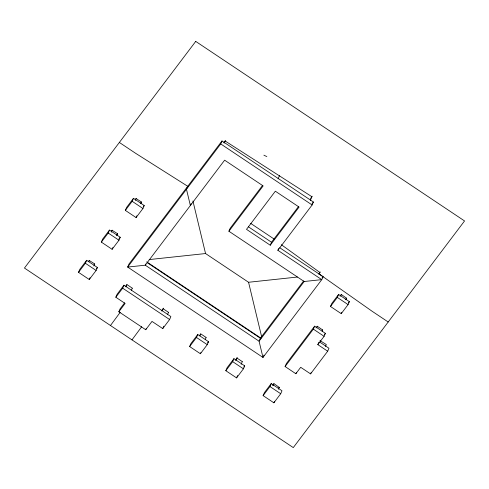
<?xml version="1.0" encoding="UTF-8"?>
<svg xmlns="http://www.w3.org/2000/svg" width="489" height="489" viewBox="0 0 489 489"><rect width="100%" height="100%" fill="white"/><g stroke="black" fill="none" stroke-linecap="round" stroke-linejoin="round"><path stroke-width="0.73" d="M78.521 272.336L79.793 269.366L86.645 260.301L97.397 267.483L96.125 270.448L89.273 279.519L78.521 272.336L85.373 263.265L86.645 260.301M88.753 261.719L89.316 260.399M101.357 242.116L102.629 239.145L109.481 230.081L120.233 237.263L118.961 240.227L112.109 249.298L101.357 242.116L108.21 233.045L109.481 230.081M93.845 265.973L94.695 263.993M89.273 279.519L90.037 277.734M111.303 232.159L112.152 230.178M125.337 210.38L126.608 207.415L133.46 198.345L144.212 205.527L142.941 208.497L136.089 217.562L125.337 210.38L132.183 201.315L133.46 198.345M116.682 235.753L117.531 233.773M112.109 249.298L112.873 247.513M135.282 200.429L136.131 198.448M140.942 203.363L141.504 202.043L136.089 198.546L135.233 199.683M136.089 217.562L136.853 215.783M118.839 311.768L125.117 303.455L115.82 297.245L117.091 294.274L123.943 285.209L170.875 316.554L169.604 319.525L162.751 328.59L152 321.407L145.722 329.72L118.839 311.768L120.111 308.797L124.597 302.862M115.82 297.245L122.672 288.18L123.943 285.209M126.052 286.633L126.902 284.653M131.425 290.221L132.274 288.247M145.777 264.005L145.27 265.191L127.666 267.073L128.937 264.103L221.994 140.96L313.394 202.006L312.123 204.97L277.868 250.301L321.78 279.629L262.972 357.447L127.666 267.073L220.722 143.925L221.994 140.96M187.739 186.291L186.468 189.255L190.368 205.502L191.132 203.724M224.262 143.057L225.398 140.416M145.722 329.72L146.229 328.535M162.232 310.796L163.363 308.156M167.605 314.39L168.454 312.41M162.751 328.59L163.772 326.218M279.769 247.752L323.052 276.658L321.78 279.629L304.176 281.511L228.901 231.242L230.172 228.271L262.605 185.355M189.64 346.548L190.912 343.578L197.764 334.513L208.516 341.695L207.244 344.666L200.392 353.73L189.64 346.548L196.492 337.483L197.764 334.513M199.867 335.937L200.716 333.956M205.246 339.525L206.095 337.544M200.392 353.73L200.9 352.545M278.088 178.833L279.574 175.368M270.252 245.215L299.085 207.061L275.338 191.205L246.505 229.353L270.252 245.215L271.523 242.244L298.528 206.517M225.82 370.711L227.092 367.74L233.944 358.675L244.696 365.858L243.424 368.828L236.572 377.893L225.82 370.711L232.672 361.646L233.944 358.675M277.868 250.301L278.632 248.522M236.046 360.1L237.183 357.459M310.344 200.38L312.129 196.223M241.144 364.348L242.275 361.713M236.572 377.893L237.593 375.521M303.608 280.979L260.344 338.229L259.072 341.2L262.972 357.447L263.993 355.069M263.113 395.625L264.39 392.655L271.236 383.59L281.994 390.766L280.717 393.737L273.871 402.802L263.113 395.625L269.965 386.554L271.236 383.59M319.048 274.567L320.179 271.933M273.064 385.668L273.913 383.688M285.093 366.536L286.371 363.565L314.629 326.169L325.381 333.351L324.109 336.322L317.826 344.629L327.685 351.212L310.558 373.877L300.698 367.294L295.851 373.718L285.093 366.536L313.357 329.14L314.629 326.169M278.437 389.262L279.286 387.282M273.871 402.802L274.378 401.616M295.851 373.718L296.358 372.532M316.738 327.593L317.3 326.273L322.636 329.959M330.485 306.475L331.756 303.504L338.608 294.439L349.36 301.621L348.089 304.592L341.236 313.657L330.485 306.475L337.331 297.41L338.608 294.439M322.11 331.181L322.679 329.861M317.826 344.629L318.846 342.257M340.711 295.863L341.279 294.543M310.558 373.877L311.065 372.691M325.54 346.426L326.334 344.574L319.977 340.582M346.09 299.451L346.652 298.131M341.236 313.657L341.744 312.465M327.685 351.212L328.956 348.247L319.714 342.074M110.477 325.509L120.184 312.361M131.981 339.873L141.694 326.725M272.642 385.35L273.932 383.639L279.243 387.38L278.388 388.51M88.417 261.633L89.273 260.496L94.713 263.944M111.254 231.413L112.109 230.282L117.549 233.724L116.694 234.854M140.673 203.124L141.529 201.994M96.486 268.687L97.397 267.483M118.864 239.072L120.233 237.263M143.295 206.737L144.212 205.527M223.773 142.812L225.148 140.997L311.915 196.719L310.546 198.528M125.221 286.835L126.932 284.574L132.311 288.162M161.401 311.004L163.112 308.736L168.491 312.324M228.901 231.242L263.155 185.912L224.622 160.178L145.27 265.191L259.072 341.2L304.176 281.511M199.469 335.576L200.753 333.871L206.132 337.465M312.025 203.815L313.394 202.006M207.605 342.905L208.516 341.695M235.221 360.301L236.933 358.04L242.312 361.628M243.785 367.068L244.696 365.858M322.135 277.874L323.052 276.658M316.035 327.923L317.324 326.224M340.014 296.193L341.298 294.488L346.615 298.229L345.754 299.366M324.482 334.537L325.381 333.351M348.443 302.832L349.36 301.621M149.163 259.58L205.551 253.546L248.559 282.269L297.428 277.043M187.978 186.431L135.496 153.222L119.365 142.452M220.722 143.925L312.123 204.97M250.674 223.387L274.078 239.017M248.406 226.804L271.523 242.244M388.193 321.994L372.062 311.224L318.932 273.828L319.934 272.507L281.34 244.696M337.331 297.41L348.089 304.592M132.183 201.315L142.941 208.497M313.357 329.14L324.109 336.322M108.21 233.045L118.961 240.227M146.706 261.853L261.065 338.229M147.171 262.642L260.344 338.229M85.373 263.265L96.125 270.448M122.672 288.18L169.604 319.525M196.492 337.483L207.244 344.666M232.672 361.646L243.424 368.828M269.965 386.554L280.717 393.737M248.559 282.269L261.713 337.043M192.929 200.991L205.551 253.546M266.847 156.523A7.537 1.925 25.3 0 1 263.877 155.178M195.722 41.4L24.45 268.051L293.278 447.6L464.55 220.949L195.722 41.4"/></g></svg>
